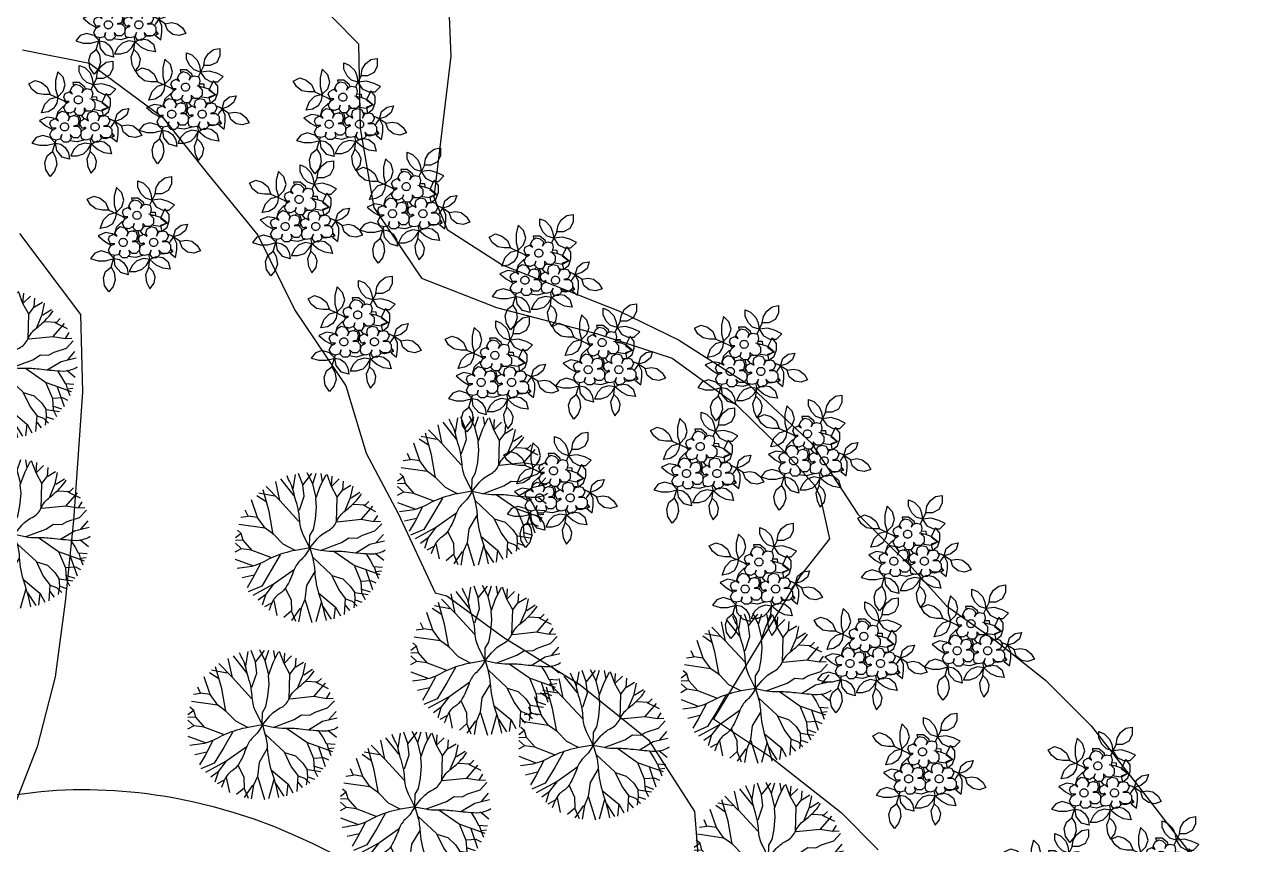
# Model space of a CAD drawing. Header units: millimetres. Extents: x 1101 to 4203, y 1053 to 1744.
# Drawn here: x 1632.55 to 1671.92, y 1540.21 to 1566.85 of the extents above; entities that cross this region are included whole.
import ezdxf

# ---------------------------------------------------------------- set-up
doc = ezdxf.new("R2010")
doc.units = ezdxf.units.MM
doc.layers.add('01_Fina', color=7, linetype='Continuous')
doc.layers.add('NEW_PLANTS', color=7, linetype='Continuous')
doc.styles.get("Standard").update_dxf_attribs({"font": 'arial.ttf'})

# ---------------------------------------------------------------- blocks, each defined once
blk = doc.blocks.new('shrubs')
at = {"layer": 'NEW_PLANTS', "color": 70, "linetype": 'Continuous'}
for points in [[(4514.12, 913.75), (4515.23, 913.3), (4516.33, 912.2), (4516.77, 911.1), (4516.99, 909.78), (4515.67, 910.22), (4514.79, 911.1), (4514.12, 912.42)], [(4520.96, 914.63), (4520.96, 913.08), (4520.3, 911.76), (4518.98, 911.1), (4517.65, 911.1), (4517.87, 912.42), (4518.54, 913.53), (4519.64, 914.41)], [(4509.71, 912.42), (4509.27, 910.66), (4509.27, 908.89), (4509.71, 907.35), (4510.82, 908.45), (4511.26, 909.78), (4510.82, 911.32)], [(4503.76, 910), (4505.08, 910.66), (4506.4, 910.22), (4507.51, 909.33), (4508.17, 907.79), (4506.85, 907.79), (4505.52, 908.01), (4504.42, 908.89)], [(4521.62, 908.89), (4520.3, 909.55), (4518.76, 910), (4516.99, 909.78), (4517.87, 908.45), (4519.2, 907.79), (4520.52, 907.79)], [(4506.4, 904.04), (4507.07, 905.8), (4508.17, 906.91), (4509.71, 907.35), (4509.49, 906.03), (4508.83, 904.92), (4507.73, 904.26)], [(4518.98, 903.38), (4520.08, 904.26), (4520.52, 905.58), (4520.52, 906.91), (4519.64, 908.01), (4518.73, 906.15), (4520.1, 905.12), (4518.73, 904.64)], [(4524.27, 904.92), (4523.83, 903.6), (4522.73, 902.72), (4521.4, 902.28), (4521.84, 903.82), (4522.95, 904.7)], [(4526.92, 899.41), (4525.59, 898.97), (4524.27, 899.19), (4523.17, 900.07), (4522.73, 901.39), (4524.05, 901.61), (4525.15, 901.39), (4526.25, 900.51)], [(4504.42, 897.86), (4505.96, 897.42), (4507.51, 897.42), (4509.27, 897.86), (4508.17, 898.97), (4506.63, 899.41), (4505.3, 898.97)], [(4520.74, 895.66), (4519.2, 895.88), (4517.87, 896.54), (4516.55, 897.64), (4517.87, 898.3), (4519.2, 898.08), (4520.3, 897.2)], [(4508.17, 891.03), (4507.29, 892.35), (4507.07, 893.89), (4507.51, 895.22), (4508.61, 896.1), (4509.27, 895), (4509.49, 893.45), (4509.05, 892.13)], [(4512.14, 894.55), (4510.6, 895), (4509.49, 896.32), (4509.27, 897.86), (4510.37, 897.64), (4511.26, 896.98), (4511.92, 895.88)], [(4512.36, 895.22), (4513.68, 895.22), (4515.01, 895.66), (4515.89, 896.54), (4516.55, 897.64), (4515.23, 897.86), (4513.9, 897.42), (4513.02, 896.54)], [(4516.55, 891.69), (4517.43, 892.79), (4517.65, 894.11), (4517.21, 895.22), (4516.33, 896.1), (4515.67, 894.55), (4515.89, 893.01)]]:
    blk.add_lwpolyline(points, close=True, dxfattribs=at)
for points in [[(4517.65, 911.1), (4516.51, 908.81)], [(4515.38, 908.87), (4515.23, 909.33), (4514.12, 910.22), (4512.8, 910.22), (4512.94, 909.6)], [(4508.17, 907.79), (4511.04, 906.47), (4511.57, 906.06)], [(4512.61, 908.04), (4512.58, 907.98)], [(4517.1, 904.86), (4517.21, 904.7), (4518.76, 904.48), (4520.08, 905.14), (4518.76, 906.25), (4517.63, 906.63), (4516.28, 906.94)], [(4516.73, 907.38), (4517.65, 907.35), (4517.7, 906.63), (4516.76, 906.69)], [(4511.15, 905.48), (4510.82, 905.36), (4509.71, 904.26), (4509.29, 902.8)], [(4511.78, 903.65), (4511.92, 903.82), (4511.94, 904.04)], [(4513.48, 903.84), (4513.12, 903.47)], [(4513.13, 903.47), (4513.24, 903.6)], [(4513.25, 904.76), (4513.28, 904.74)], [(4514.03, 901.09), (4514.12, 901.17), (4514.34, 902.72), (4514.11, 903.52)], [(4514.52, 903.52), (4515.14, 902.77)], [(4515.65, 904.51), (4515.23, 904.26), (4515.11, 904.26)], [(4518.78, 903.4), (4518.09, 903.48)], [(4518.37, 903.26), (4518.15, 903.21)], [(4509.02, 902.78), (4508.83, 902.94), (4507.51, 903.16), (4505.96, 902.5), (4507.29, 901.39), (4508.74, 900.56)], [(4515.42, 900.83), (4515.23, 901.17)], [(4522.73, 901.39), (4520.96, 902.5), (4520.15, 902.86)], [(4520.8, 899.88), (4521.27, 899.28), (4520.74, 898.97), (4521.84, 898.08), (4522.06, 899.63), (4522.06, 900.95), (4521.4, 902.28), (4520.74, 901.39), (4520.52, 900.95)], [(4508.61, 896.1), (4509.35, 898.5)], [(4515.25, 898.56), (4515.23, 898.53), (4513.68, 898.08), (4512.14, 898.3), (4512.11, 898.33)], [(4514.45, 900.25), (4514.6, 900.19)], [(4516.33, 896.1), (4516.55, 897.86), (4516.35, 898.68)], [(4516.8, 899.33), (4516.75, 899.35)], [(4520.8, 899.76), (4521.18, 899.19), (4519.42, 898.75), (4518.57, 898.85)]]:
    blk.add_lwpolyline(points, dxfattribs=at)
at = {"layer": 'NEW_PLANTS', "color": 30, "linetype": 'Continuous', "true_color": 0xf26722}
blk.add_lwpolyline([(4516.64, 906.81), (4517.3, 906.15), (4517.3, 905.06), (4516.64, 904.4), (4515.76, 904.4), (4515.11, 905.06), (4515.11, 904.18), (4514.67, 903.52), (4513.79, 903.52), (4513.13, 904.18), (4513.35, 905.06), (4513.13, 904.4), (4512.26, 903.96), (4511.38, 904.18), (4510.94, 905.06), (4511.38, 905.93), (4512.04, 906.37), (4511.38, 906.37), (4510.94, 907.25), (4511.16, 907.91), (4512.04, 908.34), (4512.7, 907.91), (4512.26, 908.56), (4512.7, 909.44), (4513.35, 909.88), (4514.23, 909.66), (4514.89, 909), (4514.67, 908.12), (4515.11, 908.78), (4515.76, 909), (4516.64, 908.78), (4516.86, 907.91), (4516.64, 907.03)], dxfattribs=at)
for points in [[(4513.1, 906.71, -0.098476), (4513.16, 907.03, -0.098485), (4513.34, 907.29, -0.098498), (4513.61, 907.47, -0.098507), (4513.93, 907.54, -0.098507), (4514.24, 907.47, -0.098498), (4514.51, 907.29, -0.098485), (4514.69, 907.03, -0.098476), (4514.75, 906.71, -0.098476), (4514.69, 906.39, -0.098485), (4514.51, 906.12, -0.098498), (4514.24, 905.94, -0.098507), (4513.93, 905.88, -0.098507), (4513.61, 905.94, -0.098498), (4513.34, 906.12, -0.098485), (4513.16, 906.39, -0.098476)], [(4510.27, 901.17, -0.098476), (4510.33, 901.49, -0.098485), (4510.51, 901.76, -0.098498), (4510.78, 901.94, -0.098507), (4511.1, 902, -0.098507), (4511.42, 901.94, -0.098498), (4511.68, 901.76, -0.098485), (4511.86, 901.49, -0.098476), (4511.93, 901.17, -0.098476), (4511.86, 900.86, -0.098485), (4511.68, 900.59, -0.098498), (4511.42, 900.41, -0.098507), (4511.1, 900.34, -0.098507), (4510.78, 900.41, -0.098498), (4510.51, 900.59, -0.098485), (4510.33, 900.86, -0.098476)], [(4516.51, 901.17, -0.098476), (4516.57, 901.49, -0.098485), (4516.75, 901.76, -0.098498), (4517.02, 901.94, -0.098507), (4517.34, 902, -0.098507), (4517.66, 901.94, -0.098498), (4517.93, 901.76, -0.098485), (4518.11, 901.49, -0.098476), (4518.17, 901.17, -0.098476), (4518.11, 900.86, -0.098485), (4517.93, 900.59, -0.098498), (4517.66, 900.41, -0.098507), (4517.34, 900.34, -0.098507), (4517.02, 900.41, -0.098498), (4516.75, 900.59, -0.098485), (4516.57, 900.86, -0.098476)]]:
    blk.add_lwpolyline(points, format="xyb", close=True, dxfattribs=at)
for points in [[(4509.41, 900.89), (4508.53, 900.89), (4508.1, 901.77), (4508.31, 902.43), (4509.19, 902.87), (4509.85, 902.43), (4509.41, 903.08), (4509.85, 903.96), (4510.51, 904.4), (4511.38, 904.18), (4512.04, 903.3), (4511.82, 902.43), (4512.26, 903.3), (4512.92, 903.52), (4513.79, 903.3), (4514.01, 902.43), (4513.79, 901.55), (4512.92, 901.33), (4513.79, 901.33), (4514.45, 900.67), (4514.45, 899.58), (4513.79, 898.92), (4512.92, 898.92), (4512.26, 899.58), (4512.48, 898.7), (4511.82, 898.04), (4510.94, 898.04), (4510.29, 898.7), (4510.51, 899.58), (4510.29, 898.7), (4509.41, 898.48), (4508.53, 898.7), (4508.1, 899.58), (4508.53, 900.46)], [(4515.54, 900.89), (4514.67, 900.89), (4514.23, 901.77), (4514.45, 902.43), (4515.33, 902.87), (4515.98, 902.43), (4515.76, 903.08), (4515.98, 903.96), (4516.86, 904.4), (4517.74, 904.18), (4518.17, 903.3), (4517.95, 902.43), (4518.39, 903.3), (4519.27, 903.52), (4519.93, 903.3), (4520.36, 902.43), (4519.93, 901.55), (4519.05, 901.33), (4520.15, 901.33), (4520.8, 900.67), (4520.8, 899.58), (4520.15, 898.92), (4519.05, 898.92), (4518.39, 899.58), (4518.61, 898.7), (4517.95, 898.04), (4517.08, 898.04), (4516.64, 898.7), (4516.86, 899.58), (4516.42, 898.7), (4515.54, 898.48), (4514.67, 898.7), (4514.45, 899.58), (4514.67, 900.46)]]:
    blk.add_lwpolyline(points, close=True, dxfattribs=at)
blk = doc.blocks.new('tree9')
at = {"color": 106}
for p, q in [((948.53, 449.07), (947.84, 452.26)), ((950.91, 449.87), (948.69, 452.66)), ((950.75, 450.95), (951.14, 453.4)), ((952.34, 451.69), (951.65, 453.57)), ((952.34, 451.63), (953.87, 453.57)), ((953.99, 451.86), (953.08, 453.69)), ((953.99, 451.86), (954.56, 453.63)), ((955.3, 451.58), (956.21, 453.34)), ((955.64, 452.2), (955.41, 453.57)), ((957.12, 451.41), (956.38, 453.4)), ((957.12, 451.41), (957.24, 453.12)), ((957.12, 451.41), (958.38, 452.66)), ((959, 450.84), (959.11, 452.31)), ((947.61, 449.81), (945.05, 450.27)), ((946.75, 447.25), (945.73, 450.84)), ((948.46, 449.12), (946.24, 451.41)), ((952.56, 449.81), (952.34, 451.63)), ((954.56, 449.53), (953.99, 451.86)), ((954.5, 449.41), (955.3, 451.58)), ((958.09, 449.64), (957.12, 451.41)), ((958.09, 449.64), (959, 450.84)), ((959.06, 450.84), (960.36, 451.63)), ((960.31, 449.58), (960.71, 451.47)), ((960.42, 449.53), (961.85, 450.44)), ((944.82, 446.22), (943.8, 449.19)), ((946.24, 448.84), (944.71, 449.87)), ((951.71, 445.6), (948.53, 449.07)), ((951.77, 447.47), (952.56, 449.81)), ((954.44, 445.94), (954.62, 447.99)), ((954.62, 447.99), (954.5, 449.41)), ((957.97, 445.49), (958.09, 449.64)), ((959.4, 447.42), (960.31, 449.58)), ((960.71, 448.44), (962.76, 448.33)), ((962.14, 445.94), (964.01, 448.11)), ((962.42, 448.28), (964.47, 447.25)), ((962.76, 448.33), (963.33, 448.9)), ((943.23, 446.39), (942.03, 446.22)), ((943.23, 446.46), (942.77, 447.47)), ((944.82, 446.22), (943.23, 446.46)), ((946.07, 444.46), (944.82, 446.22)), ((947.44, 443.43), (946.75, 447.25)), ((964.18, 445.6), (964.81, 446.57)), ((942.09, 443.6), (941.46, 444.12)), ((946.02, 444.46), (941.69, 445.09)), ((947.5, 443.43), (946.07, 444.46)), ((953.53, 443.27), (954.1, 444.23)), ((954.1, 444.23), (954.44, 445.94)), ((958.09, 445.54), (962.07, 445.94)), ((962.07, 445.94), (964.18, 445.6)), ((962.3, 443.32), (964.36, 444)), ((964.18, 445.6), (965.26, 445.65)), ((964.36, 444), (965.49, 445.2)), ((942.09, 443.6), (941.12, 442.87)), ((942.42, 442.46), (941.12, 442.41)), ((942.14, 441.05), (941.12, 441.95)), ((942.42, 442.46), (942.09, 443.6)), ((943.91, 440.76), (942.42, 442.46)), ((949.09, 441.78), (947.5, 443.43)), ((953.48, 441.27), (953.53, 443.27)), ((955.3, 440.76), (958.77, 442.06)), ((958.77, 442.06), (960.03, 442.87)), ((960.03, 442.87), (961.39, 442.81)), ((961.39, 442.81), (962.3, 443.32)), ((963.5, 441.78), (965.95, 442.35)), ((964.58, 442.06), (965.77, 443.43)), ((942.09, 441.05), (941.06, 440.48)), ((943.8, 440.81), (942.14, 441.05)), ((947.04, 439.56), (943.91, 440.76)), ((948.58, 440.02), (947.1, 437.45)), ((951.08, 440.76), (949.09, 441.78)), ((957.52, 440.65), (960.88, 438.31)), ((961.17, 440.36), (963.5, 441.78)), ((962.87, 440.19), (963.61, 439.05)), ((964.41, 440.3), (965.83, 439.16)), ((944.02, 438.19), (941.17, 439.27)), ((945.28, 438.59), (943.96, 436.08)), ((954.05, 439.56), (957.12, 436.72)), ((960.88, 438.31), (962.01, 435.58)), ((961, 438.25), (965.15, 436.77)), ((963.61, 439.05), (964.12, 438.08)), ((964.12, 438.08), (965.61, 437.97)), ((964.23, 438.08), (964.47, 437.23)), ((944.25, 436.66), (942.26, 436.2)), ((943.96, 436.08), (943.06, 434.55)), ((947.1, 437.45), (945.5, 434.83)), ((950.97, 437.57), (947.44, 435.07)), ((954.33, 437.23), (952.97, 434.95)), ((957.12, 436.72), (958.32, 434.21)), ((957.17, 436.6), (959, 436.03)), ((959, 436.03), (960.25, 434.83)), ((962.82, 437.57), (963.95, 434.26)), ((964.47, 437.23), (965.44, 437.34)), ((964.47, 437.23), (964.92, 436.08)), ((945.5, 434.83), (943.28, 433.86)), ((947.38, 435.07), (944.02, 433.24)), ((947.44, 435.07), (946.18, 433.47)), ((949.49, 434.43), (950.4, 432.5)), ((952.97, 434.95), (952.68, 432.61)), ((958.32, 434.21), (959.4, 432.78)), ((960.25, 434.83), (960.93, 433.81)), ((962.01, 435.58), (962.14, 433.7)), ((962.07, 435.64), (963.67, 435.75)), ((962.19, 434.32), (963.55, 433.86)), ((963.67, 435.75), (964.52, 435.35)), ((946.18, 433.42), (944.93, 432.5)), ((946.18, 433.47), (945.61, 431.64)), ((947.15, 431.99), (945.96, 431.36)), ((947.5, 432.45), (948.01, 429.94)), ((950.4, 432.5), (950.46, 430.68)), ((952.68, 432.61), (952.05, 431.13)), ((952.73, 432.5), (953.87, 428.74)), ((955.41, 432.1), (954.5, 428.85)), ((955.02, 433.64), (957.75, 431.36)), ((959.4, 432.78), (959.22, 430.1)), ((959.46, 432.73), (960.54, 432.33)), ((960.54, 432.33), (961.39, 431.48)), ((961, 432.56), (960.82, 431.19)), ((960.93, 433.81), (961, 432.56)), ((961, 433.75), (963.22, 433.42)), ((961.05, 432.56), (962.19, 432.16)), ((962.14, 433.7), (962.7, 432.61)), ((950.46, 430.68), (949.21, 429.6)), ((951.88, 431.13), (950.46, 429.09)), ((950.46, 430.62), (951.14, 428.97)), ((952.05, 431.13), (951.65, 428.85)), ((955.7, 431.42), (957.06, 429.31)), ((957.75, 431.36), (957.52, 429.37)), ((957.81, 431.31), (958.6, 429.88)), ((959.4, 431.64), (960.14, 430.74))]:
    blk.add_line(p, q, dxfattribs=at)
for points in [[(953.51, 441.18), (952.47, 443.26, -0.10411), (951.83, 445.71, 0.032984), (951.65, 447.25, 0.034072), (951.2, 449.01, -0.030956), (950.8, 450.55, 0.076171), (950.29, 451.98, -0.026216), (949.72, 453.17, 1.568784)], [(953.51, 441.18), (954.56, 442.46, -0.107856), (956.49, 444, 0.175024), (957.92, 445.49, -0.125464), (959.4, 447.36, 0.043348), (961.28, 449.07, 0.04978), (962.14, 450.21, -8.896609)], [(953.51, 441.18), (951.14, 440.76, 0.029099), (949.21, 440.3, 0.05336), (945.96, 438.94, -0.09082), (943.06, 437.97, -0.003401), (941.41, 437.74, 1.084963)], [(953.51, 441.18), (953.13, 440.53, -0.07796), (952.05, 439.22, 0.120857), (950.91, 437.57, -0.011392), (950.29, 436.03, -0.038005), (949.54, 434.61, -0.112949), (948.46, 433.53, 0.14803), (947.27, 432.16, 0.020427), (946.7, 430.74, 1.639795)], [(953.51, 441.18), (955.3, 440.81, 0.056937), (957.24, 440.65, -0.035612), (959.79, 440.53, 0.008822), (963.33, 440.19, 0.099585), (965.2, 440.41, 0.073278), (966.12, 440.87, -1.918828)], [(953.51, 441.18), (953.94, 439.67, -0.054456), (954.33, 437.34, 0.065281), (955.13, 433.13, -0.028329), (956.21, 429.09, 4.035528)]]:
    blk.add_lwpolyline(points, format="xyb", dxfattribs=at)
at = {"color": 106, "flags": 1}
for tag, p in [('ITEM', (953.79, 443.71)), ('SIZE', (953.53, 441.16))]:
    blk.add_attdef(tag, p, '', height=2.09, dxfattribs=at)
blk = doc.blocks.new('Borde del rio puyo')
for name, p, xscale, yscale, zscale in [('shrubs', (919.674, 1423.881), 0.1586335689872081, 0.1586335689872081, 0.1586335689872081), ('shrubs', (921.73, 1420.978), 0.1586335689872081, 0.1586335689872081, 0.1586335689872081), ('shrubs', (918.251, 1420.565), 0.1586335689872081, 0.1586335689872081, 0.1586335689872081), ('shrubs', (926.84, 1420.649), 0.1586335689872081, 0.1586335689872081, 0.1586335689872081), ('shrubs', (928.896, 1417.746), 0.1586335689872081, 0.1586335689872081, 0.1586335689872081), ('shrubs', (925.416, 1417.332), 0.1586335689872081, 0.1586335689872081, 0.1586335689872081), ('shrubs', (920.154, 1416.814), 0.1586335689872081, 0.1586335689872081, 0.1586335689872081), ('shrubs', (933.198, 1415.585), 0.1586335689872081, 0.1586335689872081, 0.1586335689872081), ('shrubs', (927.32, 1413.582), 0.1586335689872081, 0.1586335689872081, 0.1586335689872081), ('tree9', (1445.801, 1469.724), 0.1950770953426661, 0.1950770953426661, 0.1950770953426661), ('shrubs', (935.254, 1412.681), 0.1586335689872081, 0.1586335689872081, 0.1586335689872081), ('shrubs', (939.865, 1412.625), 0.1586335689872081, 0.1586335689872081, 0.1586335689872081), ('shrubs', (931.775, 1412.268), 0.1586335689872081, 0.1586335689872081, 0.1586335689872081), ('shrubs', (941.921, 1409.722), 0.1586335689872081, 0.1586335689872081, 0.1586335689872081), ('tree9', (1461.086, 1465.625), 0.1950770953426661, 0.1950770953426661, 0.1950770953426661), ('shrubs', (938.442, 1409.308), 0.1586335689872081, 0.1586335689872081, 0.1586335689872081), ('shrubs', (933.678, 1408.518), 0.1586335689872081, 0.1586335689872081, 0.1586335689872081), ('tree9', (1446.226, 1464.226), 0.1950770953426661, 0.1950770953426661, 0.1950770953426661), ('tree9', (1455.817, 1463.785), 0.1950770953426661, 0.1950770953426661, 0.1950770953426661), ('shrubs', (945.174, 1406.459), 0.1586335689872081, 0.1586335689872081, 0.1586335689872081), ('shrubs', (940.346, 1405.558), 0.1586335689872081, 0.1586335689872081, 0.1586335689872081), ('tree9', (1461.511, 1460.127), 0.1950770953426661, 0.1950770953426661, 0.1950770953426661), ('shrubs', (947.23, 1403.555), 0.1586335689872081, 0.1586335689872081, 0.1586335689872081), ('shrubs', (943.751, 1403.142), 0.1586335689872081, 0.1586335689872081, 0.1586335689872081), ('tree9', (1470.288, 1459.221), 0.1950770953426661, 0.1950770953426661, 0.1950770953426661), ('tree9', (1454.278, 1458.037), 0.1950770953426661, 0.1950770953426661, 0.1950770953426661), ('tree9', (1465.019, 1457.382), 0.1950770953426661, 0.1950770953426661, 0.1950770953426661), ('shrubs', (945.655, 1399.392), 0.1586335689872081, 0.1586335689872081, 0.1586335689872081), ('tree9', (1459.229, 1455.382), 0.1950770953426661, 0.1950770953426661, 0.1950770953426661), ('shrubs', (951.348, 1398.936), 0.1586335689872081, 0.1586335689872081, 0.1586335689872081), ('tree9', (1470.713, 1453.724), 0.1950770953426661, 0.1950770953426661, 0.1950770953426661), ('shrubs', (953.404, 1396.033), 0.1586335689872081, 0.1586335689872081, 0.1586335689872081), ('shrubs', (949.925, 1395.619), 0.1586335689872081, 0.1586335689872081, 0.1586335689872081)]:
    blk.add_blockref(name, p, dxfattribs=dict(xscale=xscale, yscale=yscale, zscale=zscale))

msp = doc.modelspace()

# ---------------------------------------------------------------- linework, layer by layer
msp.add_spline([(1206.55, 1742.411), (1198.036, 1713.245), (1191.712, 1699.458), (1188.115, 1692.655), (1185.804, 1676.355), (1188.204, 1664.121), (1192.37, 1645.395), (1198.957, 1631.579), (1205.919, 1617.923), (1212.006, 1606.116), (1219.798, 1593.741), (1226.027, 1584.556), (1235.412, 1573.916), (1239.381, 1569.044), (1262.456, 1553.753), (1273.817, 1547.943), (1292.279, 1545.864), (1304.629, 1545.032), (1323.86, 1547.241), (1343.768, 1554.244), (1348.177, 1560.24), (1355.099, 1558.478), (1361.05, 1563.528), (1368.811, 1564.744), (1375.81, 1569.684), (1387.223, 1575.308), (1397.875, 1585.58), (1409.717, 1597.182), (1418.41, 1615.582), (1419.855, 1625.077), (1420.374, 1641.997), (1422.228, 1651.701), (1429.173, 1651.447), (1435.26, 1654.709), (1443.361, 1656.59), (1455.3, 1651.182), (1462.27, 1643.182), (1465.927, 1633.22), (1474.194, 1620.717), (1478.652, 1616.668), (1481.052, 1602.658), (1484.132, 1591.314), (1484.891, 1574.332), (1484.358, 1564.209), (1486.422, 1559.181), (1489.394, 1548.073), (1492.669, 1543.867), (1495.886, 1536.945), (1501.551, 1533.066), (1522.852, 1526.997), (1548.84, 1524.652), (1563.366, 1519.91), (1597.015, 1518.916), (1608.069, 1518.759), (1621.874, 1530.8), (1629.228, 1540.852), (1637.328, 1541.751), (1654.578, 1528.415), (1666.447, 1514.072), (1678.809, 1502.283), (1683.259, 1485.417), (1688.258, 1473.248), (1696.093, 1461.999), (1707.128, 1455.142), (1716.579, 1451.321), (1728.091, 1440.45), (1739.119, 1428.492), (1751.998, 1419.885), (1768.138, 1407.716), (1779.751, 1403.892), (1792.302, 1394.742), (1800.327, 1389.872), (1811.751, 1382.948), (1818.472, 1377.635), (1820.168, 1369.015), (1828.212, 1360.848), (1834.333, 1353.311), (1847.27, 1343.538), (1858.598, 1336.789), (1868.42, 1330.801), (1878.399, 1329.631), (1894.155, 1331.085)], degree=3)
at = {"layer": '01_Fina', "linetype": 'Continuous'}
for points in [[(1641.762, 1567.894), (1643.402, 1566.214), (1643.462, 1563.464), (1643.902, 1560.904), (1645.452, 1558.604), (1647.882, 1557.654), (1651.162, 1556.804), (1653.592, 1556.014), (1655.682, 1554.494), (1657.272, 1552.934), (1658.212, 1551.884), (1658.392, 1551.504), (1658.702, 1550.144), (1657.732, 1548.924), (1654.932, 1544.304), (1656.752, 1543.084), (1659.072, 1541.254), (1660.282, 1540.044)], [(1646.342, 1567.364), (1646.402, 1565.814), (1645.852, 1561.234), (1646.282, 1560.184), (1648.072, 1559.044), (1651.882, 1557.534), (1653.792, 1556.604), (1656.072, 1555.154), (1658.112, 1553.254), (1659.622, 1550.944), (1661.372, 1549.214), (1662.492, 1547.964), (1664.092, 1546.834), (1665.712, 1545.554), (1667.192, 1544.074), (1668.892, 1541.894), (1670.392, 1539.944), (1671.652, 1537.934), (1672.692, 1536.134)], [(1632.502, 1566.024), (1634.672, 1565.594), (1637.042, 1563.834), (1638.532, 1561.964), (1640.142, 1560.004), (1641.342, 1557.574), (1642.992, 1555.114), (1643.652, 1552.924), (1644.692, 1550.964), (1645.892, 1548.394), (1646.272, 1548.294), (1648.122, 1546.944), (1650.592, 1545.414), (1652.822, 1543.614), (1654.312, 1541.294), (1654.512, 1538.804)], [(1632.402, 1560.054), (1634.382, 1557.424), (1634.442, 1554.914), (1634.302, 1552.894), (1634.152, 1550.744), (1633.882, 1548.094), (1633.562, 1545.664), (1632.972, 1543.394), (1632.032, 1540.964)]]:
    msp.add_lwpolyline(points, dxfattribs=at)

# ---------------------------------------------------------------- block references
msp.add_blockref('Borde del rio puyo', (0, 0))

doc.saveas('drawing.dxf')
